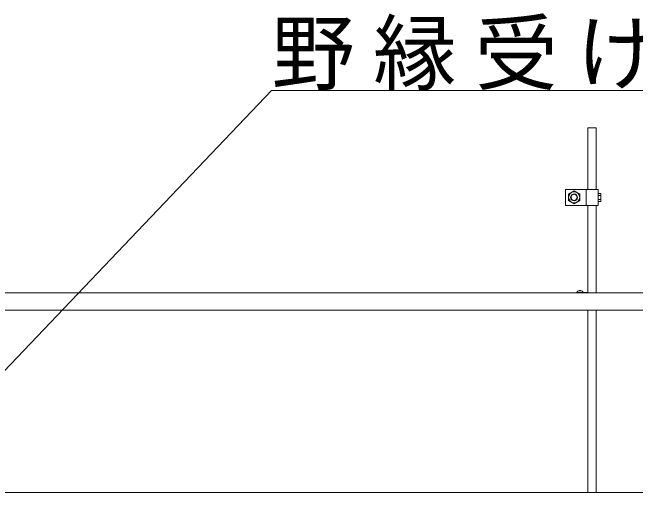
# Model space of a CAD drawing. Units: millimetres, scale not verified. Extents: x -1948 to 1948, y -1375 to 1375.
# Drawn here: x 1096.8 to 1321.3, y -582.6 to -409.8 of the extents above; entities that cross this region are included whole.
import ezdxf

# ---------------------------------------------------------------- set-up
doc = ezdxf.new("R2010")
doc.units = ezdxf.units.MM
doc.header["$LTSCALE"] = 10
for name, color, linetype, lineweight in [('1-2_吊ボルト', 7, 'Continuous', 18), ('1-3_ハンガ・ナット', 4, 'Continuous', 18), ('1-4_野縁受け', 7, 'Continuous', 18), ('1-5_クリップ', 4, 'Continuous', 18), ('1-6_野縁', 6, 'Continuous', 18), ('1-8_文字', 4, 'Continuous', 18), ('1-C_ねじ', 4, 'Continuous', 18)]:
    doc.layers.add(name, color=color, linetype=linetype, lineweight=lineweight)
doc.styles.add('ＭＳ ゴシック', font='')
doc.styles.get('ＭＳ ゴシック').set_extended_font_data('MS Gothic')

msp = doc.modelspace()

# ---------------------------------------------------------------- linework, layer by layer
at = {"layer": '1-2_吊ボルト', "color": 4}
msp.add_circle((1299.17, -476.36), 1.12, dxfattribs=at)
at = {"layer": '1-3_ハンガ・ナット'}
for p, q in [((1296.04, -473.49), (1296.04, -479.24)), ((1307.79, -473.49), (1296.04, -473.49)), ((1303.54, -473.49), (1303.54, -479.24)), ((1307.79, -473.49), (1307.79, -479.24)), ((1299.17, -474.05), (1297.17, -475.21)), ((1297.17, -477.52), (1297.17, -475.21)), ((1299.17, -474.05), (1301.17, -475.21)), ((1301.17, -477.52), (1301.17, -475.21)), ((1307.79, -474.92), (1308.79, -474.92)), ((1307.79, -475.64), (1308.79, -475.64)), ((1308.79, -474.92), (1308.79, -477.81)), ((1308.79, -474.92), (1308.79, -477.81)), ((1299.17, -478.67), (1297.17, -477.52)), ((1299.17, -478.67), (1301.17, -477.52)), ((1307.79, -477.09), (1308.79, -477.09)), ((1307.79, -477.81), (1308.79, -477.81)), ((1296.04, -479.24), (1307.79, -479.24))]:
    msp.add_line(p, q, dxfattribs=at)
for radius in [2, 1.25, 1.12]:
    msp.add_circle((1299.17, -476.36), radius, dxfattribs=at)
at = {"layer": '1-4_野縁受け', "color": 4}
for p, q in [((1304.17, -451.36), (1307.17, -451.36)), ((1304.17, -451.36), (1304.17, -473.49)), ((1307.17, -451.36), (1307.17, -473.49)), ((1304.17, -479.24), (1304.17, -510.74)), ((1307.17, -479.24), (1307.17, -510.74)), ((1304.17, -516.99), (1304.17, -582.61)), ((1307.17, -516.99), (1307.17, -582.61))]:
    msp.add_line(p, q, dxfattribs=at)
at = {"layer": '1-5_クリップ'}
for p, q in [((1304.02, -510.59), (1300.02, -510.59)), ((1300.02, -510.74), (1300.02, -510.59)), ((1300.02, -510.74), (1304.17, -510.74))]:
    msp.add_line(p, q, dxfattribs=at)
msp.add_arc((1304.02, -510.74), 0.15, 0, 90, dxfattribs=at)
at = {"layer": '1-6_野縁'}
for p, q in [((1774.17, -510.74), (824.17, -510.74)), ((1774.17, -516.99), (824.17, -516.99)), ((1774.17, -582.61), (824.17, -582.61))]:
    msp.add_line(p, q, dxfattribs=at)
at = {"layer": '1-8_文字'}
msp.add_lwpolyline([(1485.16, -437.9), (1190.16, -437.9), (1074.19, -559.35)], dxfattribs=at)
at = {"layer": '1-C_ねじ'}
for p, q in [((1300.27, -510.34), (1300.27, -510.59)), ((1302.27, -510.59), (1300.27, -510.59)), ((1301.08, -509.9), (1301.08, -509.96)), ((1301.45, -509.96), (1301.08, -509.96)), ((1301.45, -509.9), (1301.45, -509.96)), ((1302.27, -510.34), (1302.27, -510.59))]:
    msp.add_line(p, q, dxfattribs=at)
msp.add_arc((1301.27, -511.22), 1.34, 41.5445, 138.4555, dxfattribs=at)

# ---------------------------------------------------------------- texts
at = {"layer": '1-8_文字', "color": 7, "insert": (1190.16, -437.9), "char_height": 21.99, "attachment_point": 7, "style": 'ＭＳ ゴシック'}
msp.add_mtext('\\T1.22;野縁受け方向ﾌﾞﾚｰｽ', dxfattribs=at)

doc.saveas('drawing.dxf')
